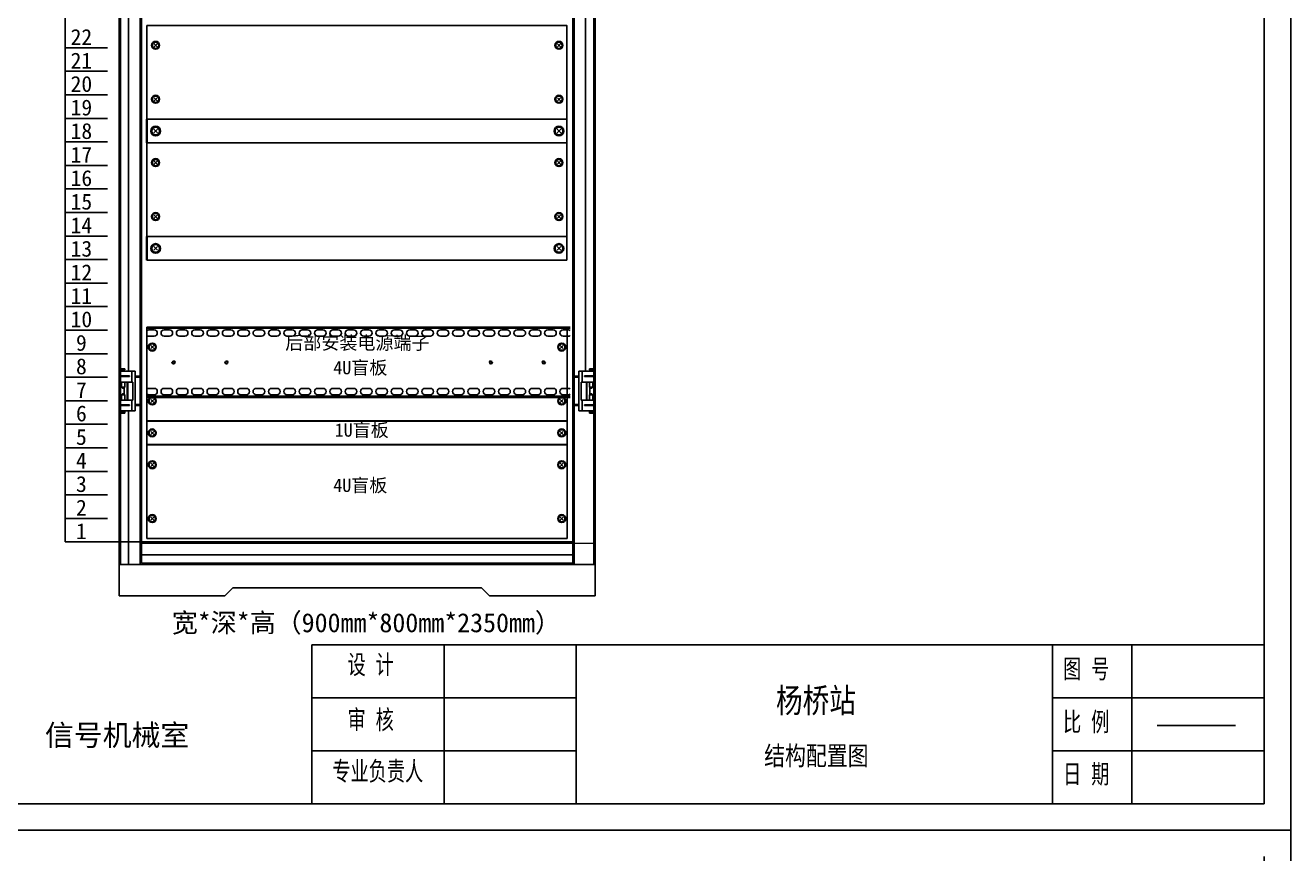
# Model space of a CAD drawing. Extents: x -75138 to 15640, y -12340 to 70479.
# Drawn here: x 4848 to 7240, y -6444 to -4880 of the extents above; entities that cross this region are included whole.
import ezdxf
from ezdxf.enums import TextEntityAlignment as Align

# ---------------------------------------------------------------- set-up
doc = ezdxf.new("R2010")
doc.units = 0
doc.linetypes.add('PHANTOM2', pattern=[1.25, 0.625, -0.125, 0.125, -0.125, 0.125, -0.125])
doc.layers.get('0').update_dxf_attribs({"linetype": 'CONTINUOUS'})
doc.layers.add('6文字层', color=3, linetype='CONTINUOUS', lineweight=35)
for name, color, linetype in [('假设轮廓', 4, 'PHANTOM2'), ('图层1', 3, 'CONTINUOUS'), ('尺寸线', 3, 'CONTINUOUS'), ('轮廓线', 7, 'CONTINUOUS')]:
    doc.layers.add(name, color=color, linetype=linetype)
doc.styles.get("Standard").update_dxf_attribs({"font": 'SIMFANG.TTF'})
doc.styles.add('仿宋', font='SIMFANG.TTF')
doc.styles.add('仿宋3.5', font='SIMFANG.TTF', dxfattribs={"width": 0.7, "height": 3.5})
doc.styles.add('黑', font='SIMHEI.TTF')

# ---------------------------------------------------------------- blocks, each defined once
blk = doc.blocks.new('机架')
at = {"color": 7, "linetype": 'Continuous', "ltscale": 25.4}
for p, q in [((10682.3, 8398.9), (10682.3, 8396.2)), ((10688.5, 8396.2), (10682.3, 8396.2)), ((10688.5, 8396.2), (10688.5, 8398.9))]:
    blk.add_line(p, q, dxfattribs=at)
blk.add_line((11559.5, 7575.7), (11559.5, 8400.7))
at = {"layer": '尺寸线'}
blk.add_line((10720.1, 6428), (10720.1, 6428), dxfattribs=at)
at = {"layer": '轮廓线'}
for p, q in [((10677.6, 8676.2), (10677.6, 6326.2)), ((10677.6, 8676.2), (11577.6, 8676.2)), ((10680.1, 6385.6), (10680.1, 8676.2)), ((11575, 6385.6), (11575, 8676.2)), ((11577.6, 8676.2), (11577.6, 6326.2)), ((10680.1, 8648.7), (11577.6, 8648.7)), ((10695.6, 8475.7), (10695.6, 8648.7)), ((10717.6, 6385.6), (10717.6, 8648.7)), ((10720, 8646.2), (11535.1, 8646.2)), ((10720.1, 6388.1), (10720.1, 8646.2)), ((11535.1, 6385.6), (11535.1, 8648.7)), ((11537.5, 6385.6), (11537.5, 8648.7)), ((11559.5, 8475.7), (11559.5, 8648.7)), ((10680.1, 8475.7), (10685.4, 8475.7)), ((10680.1, 8475.7), (10680.1, 8455.2)), ((10681.4, 8465.4), (10681.4, 8466.8)), ((10685.4, 8466.8), (10681.4, 8466.8)), ((10688.5, 8480.2), (10682.3, 8480.2)), ((10682.3, 8480.2), (10682.3, 8478.4)), ((10688.5, 8478.4), (10682.3, 8478.4)), ((10682.3, 8476.2), (10688.5, 8476.2)), ((10682.3, 8476.2), (10682.3, 8475.7)), ((10683.5, 8478.4), (10683.5, 8476.2)), ((10702, 8475.7), (10685.4, 8475.7)), ((10697.7, 8466.8), (10685.4, 8466.8)), ((10687.4, 8478.4), (10687.4, 8476.2)), ((10687.4, 8476.2), (10687.4, 8478.4)), ((10688.5, 8478.4), (10688.5, 8480.2)), ((10688.5, 8475.7), (10688.5, 8476.2)), ((10697.7, 8465.4), (10697.7, 8466.8)), ((10708.4, 8475.7), (10702, 8475.7)), ((10702, 8475.7), (10702, 8455.2)), ((10708.4, 8475.7), (10708.4, 8466.3)), ((10708.4, 8466.3), (10708.4, 8464.5)), ((10717.6, 8466.3), (10708.4, 8466.3)), ((11537.5, 8466.3), (11546.7, 8466.3)), ((11546.7, 8475.7), (11546.7, 8466.3)), ((11546.7, 8475.7), (11553.1, 8475.7)), ((11546.7, 8466.3), (11546.7, 8464.5)), ((11553.1, 8475.7), (11553.1, 8455.2)), ((11553.1, 8475.7), (11569.7, 8475.7)), ((11557.4, 8466.8), (11569.7, 8466.8)), ((11557.4, 8465.4), (11557.4, 8466.8)), ((11566.6, 8478.4), (11566.6, 8480.2)), ((11566.6, 8480.2), (11572.8, 8480.2)), ((11566.6, 8478.4), (11572.8, 8478.4)), ((11566.6, 8475.7), (11566.6, 8476.2)), ((11572.8, 8476.2), (11566.6, 8476.2)), ((11567.7, 8476.2), (11567.7, 8478.4)), ((11567.7, 8478.4), (11567.7, 8476.2)), ((11575, 8475.7), (11569.7, 8475.7)), ((11569.7, 8466.8), (11573.7, 8466.8)), ((11571.6, 8478.4), (11571.6, 8476.2)), ((11572.8, 8480.2), (11572.8, 8478.4)), ((11572.8, 8476.2), (11572.8, 8475.7)), ((11573.7, 8465.4), (11573.7, 8466.8)), ((11575, 8475.7), (11575, 8455.2)), ((10680.1, 8455.2), (10685.4, 8455.2)), ((10681.4, 8465.4), (10685.4, 8465.4)), ((10682.3, 8455.2), (10682.3, 8445.3)), ((10688.5, 8445.3), (10682.3, 8445.3)), ((10682.3, 8445.3), (10684.1, 8443.6)), ((10684.1, 8443.6), (10686.8, 8443.6)), ((10685.4, 8465.4), (10697.7, 8465.4)), ((10702, 8455.2), (10685.4, 8455.2)), ((10686.8, 8443.6), (10688.5, 8445.3)), ((10687.4, 8444.2), (10687.4, 8432.2)), ((10688.5, 8445.3), (10688.5, 8455.2)), ((10693.2, 8421.2), (10693.2, 8455.2)), ((10694.1, 8443.6), (10694.1, 8455.2)), ((10694.1, 8443.6), (10694.3, 8443.6)), ((10694.3, 8432.8), (10694.3, 8443.6)), ((10704, 8455.2), (10702, 8455.2)), ((10704, 8455.2), (10704, 8421.2)), ((10708.4, 8464.5), (10708.4, 8412.8)), ((10717.6, 8464.5), (10708.4, 8464.5)), ((11537.5, 8464.5), (11546.7, 8464.5)), ((11546.7, 8464.5), (11546.7, 8412.8)), ((11551.1, 8455.2), (11551.1, 8421.2)), ((11551.1, 8455.2), (11553.1, 8455.2)), ((11553.1, 8455.2), (11569.7, 8455.2)), ((11569.7, 8465.4), (11557.4, 8465.4)), ((11561, 8443.6), (11560.8, 8443.6)), ((11560.8, 8432.8), (11560.8, 8443.6)), ((11561, 8443.6), (11561, 8455.2)), ((11561.9, 8421.2), (11561.9, 8455.2)), ((11566.6, 8445.3), (11566.6, 8455.2)), ((11568.4, 8443.6), (11566.6, 8445.3)), ((11566.6, 8445.3), (11572.8, 8445.3)), ((11567.7, 8444.2), (11567.7, 8432.2)), ((11571, 8443.6), (11568.4, 8443.6)), ((11573.7, 8465.4), (11569.7, 8465.4)), ((11575, 8455.2), (11569.7, 8455.2)), ((11572.8, 8445.3), (11571, 8443.6)), ((11572.8, 8455.2), (11572.8, 8445.3)), ((10685.4, 8421.2), (10680.1, 8421.2)), ((10680.1, 8421.2), (10680.1, 8400.7)), ((10684.1, 8432.8), (10682.3, 8431.1)), ((10682.3, 8431.1), (10688.5, 8431.1)), ((10682.3, 8431.1), (10682.3, 8421.2)), ((10686.8, 8432.8), (10684.1, 8432.8)), ((10685.4, 8421.2), (10702, 8421.2)), ((10688.5, 8431.1), (10686.8, 8432.8)), ((10688.5, 8421.2), (10688.5, 8431.1)), ((10694.1, 8421.2), (10694.1, 8432.8)), ((10694.3, 8432.8), (10694.1, 8432.8)), ((10702, 8421.2), (10702, 8400.7)), ((10702, 8421.2), (10704, 8421.2)), ((11553.1, 8421.2), (11551.1, 8421.2)), ((11569.7, 8421.2), (11553.1, 8421.2)), ((11553.1, 8421.2), (11553.1, 8400.7)), ((11560.8, 8432.8), (11561, 8432.8)), ((11561, 8421.2), (11561, 8432.8)), ((11566.6, 8431.1), (11568.4, 8432.8)), ((11566.6, 8421.2), (11566.6, 8431.1)), ((11572.8, 8431.1), (11566.6, 8431.1)), ((11568.4, 8432.8), (11571, 8432.8)), ((11569.7, 8421.2), (11575, 8421.2)), ((11571, 8432.8), (11572.8, 8431.1)), ((11572.8, 8431.1), (11572.8, 8421.2)), ((11575, 8421.2), (11575, 8400.7)), ((10680.1, 8400.7), (10685.4, 8400.7)), ((10681.4, 8411), (10681.4, 8412.3)), ((10685.4, 8412.3), (10681.4, 8412.3)), ((10681.4, 8411), (10685.4, 8411)), ((10682.3, 8398.9), (10688.5, 8398.9)), ((10683.5, 8400.7), (10683.5, 8398.9)), ((10697.7, 8412.3), (10685.4, 8412.3)), ((10685.4, 8411), (10697.7, 8411)), ((10702, 8400.7), (10685.4, 8400.7)), ((10687.4, 8400.7), (10687.4, 8398.9)), ((10687.4, 8398.9), (10687.4, 8400.7)), ((10697.7, 8411), (10697.7, 8412.3)), ((10708.4, 8400.7), (10702, 8400.7)), ((10708.4, 8412.8), (10708.4, 8411)), ((10717.6, 8412.8), (10708.4, 8412.8)), ((10708.4, 8411), (10708.4, 8400.7)), ((10717.6, 8411), (10708.4, 8411)), ((11537.5, 8412.8), (11546.7, 8412.8)), ((11537.5, 8411), (11546.7, 8411)), ((11546.7, 8412.8), (11546.7, 8411)), ((11546.7, 8411), (11546.7, 8400.7)), ((11546.7, 8400.7), (11553.1, 8400.7)), ((11553.1, 8400.7), (11569.7, 8400.7)), ((11557.4, 8412.3), (11569.7, 8412.3)), ((11557.4, 8411), (11557.4, 8412.3)), ((11569.7, 8411), (11557.4, 8411)), ((11566.6, 8396.2), (11566.6, 8398.9)), ((11572.8, 8398.9), (11566.6, 8398.9)), ((11566.6, 8396.2), (11572.8, 8396.2)), ((11567.7, 8398.9), (11567.7, 8400.7)), ((11567.7, 8400.7), (11567.7, 8398.9)), ((11569.7, 8412.3), (11573.7, 8412.3)), ((11573.7, 8411), (11569.7, 8411)), ((11575, 8400.7), (11569.7, 8400.7)), ((11571.6, 8400.7), (11571.6, 8398.9)), ((11572.8, 8398.9), (11572.8, 8396.2)), ((11573.7, 8411), (11573.7, 8412.3)), ((10680.1, 7575.7), (10680.1, 7555.1)), ((10680.1, 7575.7), (10685.4, 7575.7)), ((10685.4, 7566.7), (10681.4, 7566.7)), ((10681.4, 7565.4), (10681.4, 7566.7)), ((10681.4, 7565.4), (10685.4, 7565.4)), ((10682.3, 7580.1), (10682.3, 7578.3)), ((10688.5, 7580.1), (10682.3, 7580.1)), ((10688.5, 7578.3), (10682.3, 7578.3)), ((10682.3, 7576.1), (10682.3, 7575.7)), ((10682.3, 7576.1), (10688.5, 7576.1)), ((10683.5, 7578.3), (10683.5, 7576.1)), ((10702, 7575.7), (10685.4, 7575.7)), ((10697.7, 7566.7), (10685.4, 7566.7)), ((10685.4, 7565.4), (10697.7, 7565.4)), ((10687.4, 7576.1), (10687.4, 7578.3)), ((10687.4, 7578.3), (10687.4, 7576.1)), ((10688.5, 7578.3), (10688.5, 7580.1)), ((10688.5, 7575.7), (10688.5, 7576.1)), ((10697.7, 7565.4), (10697.7, 7566.7)), ((10702, 7575.7), (10702, 7555.1)), ((10708.4, 7575.7), (10702, 7575.7)), ((10708.4, 7575.7), (10708.4, 7566.3)), ((10717.6, 7566.3), (10708.4, 7566.3)), ((10708.4, 7566.3), (10708.4, 7564.5)), ((10717.6, 7564.5), (10708.4, 7564.5)), ((10708.4, 7564.5), (10708.4, 7512.7)), ((11537.5, 7566.3), (11546.7, 7566.3)), ((11537.5, 7564.5), (11546.7, 7564.5)), ((11546.7, 7575.7), (11553.1, 7575.7)), ((11546.7, 7575.7), (11546.7, 7566.3)), ((11546.7, 7566.3), (11546.7, 7564.5)), ((11546.7, 7564.5), (11546.7, 7512.8)), ((11553.1, 7575.7), (11569.7, 7575.7)), ((11553.1, 7575.7), (11553.1, 7555.2)), ((11557.4, 7565.4), (11557.4, 7566.8)), ((11557.4, 7566.8), (11569.7, 7566.8)), ((11569.7, 7565.4), (11557.4, 7565.4)), ((11566.6, 7580.2), (11572.8, 7580.2)), ((11566.6, 7578.4), (11566.6, 7580.2)), ((11566.6, 7578.4), (11572.8, 7578.4)), ((11572.8, 7576.2), (11566.6, 7576.2)), ((11566.6, 7575.7), (11566.6, 7576.2)), ((11567.7, 7578.4), (11567.7, 7576.2)), ((11567.7, 7576.2), (11567.7, 7578.4)), ((11575, 7575.7), (11569.7, 7575.7)), ((11569.7, 7566.8), (11573.7, 7566.8)), ((11573.7, 7565.4), (11569.7, 7565.4)), ((11571.6, 7578.4), (11571.6, 7576.2)), ((11572.8, 7580.2), (11572.8, 7578.4)), ((11572.8, 7576.2), (11572.8, 7575.7)), ((11573.7, 7565.4), (11573.7, 7566.8)), ((11575, 7575.7), (11575, 7555.2)), ((10680.1, 7555.1), (10685.4, 7555.1)), ((10682.3, 7555.1), (10682.3, 7545.3)), ((10682.3, 7545.3), (10684.1, 7543.5)), ((10688.5, 7545.3), (10682.3, 7545.3)), ((10684.1, 7543.5), (10686.8, 7543.5)), ((10702, 7555.1), (10685.4, 7555.1)), ((10686.8, 7543.5), (10688.5, 7545.3)), ((10687.4, 7544.2), (10687.4, 7532.1)), ((10688.5, 7545.3), (10688.5, 7555.1)), ((10693.2, 7521.2), (10693.2, 7555.1)), ((10694.1, 7543.5), (10694.1, 7555.1)), ((10694.1, 7543.5), (10694.3, 7543.5)), ((10694.3, 7532.8), (10694.3, 7543.5)), ((10704, 7555.1), (10702, 7555.1)), ((10704, 7555.1), (10704, 7521.2)), ((11551.1, 7555.2), (11553.1, 7555.2)), ((11551.1, 7555.2), (11551.1, 7521.2)), ((11553.1, 7555.2), (11569.7, 7555.2)), ((11560.8, 7532.8), (11560.8, 7543.6)), ((11561, 7543.6), (11560.8, 7543.6)), ((11561, 7543.6), (11561, 7555.2)), ((11561.9, 7521.2), (11561.9, 7555.2)), ((11566.6, 7545.3), (11566.6, 7555.2)), ((11566.6, 7545.3), (11572.8, 7545.3)), ((11568.4, 7543.6), (11566.6, 7545.3)), ((11567.7, 7544.2), (11567.7, 7532.2)), ((11571, 7543.6), (11568.4, 7543.6)), ((11575, 7555.2), (11569.7, 7555.2)), ((11572.8, 7545.3), (11571, 7543.6)), ((11572.8, 7555.2), (11572.8, 7545.3)), ((10680.1, 7521.2), (10680.1, 7500.7)), ((10685.4, 7521.2), (10680.1, 7521.2)), ((10685.4, 7512.3), (10681.4, 7512.3)), ((10681.4, 7510.9), (10681.4, 7512.3)), ((10681.4, 7510.9), (10685.4, 7510.9)), ((10684.1, 7532.8), (10682.3, 7531)), ((10682.3, 7531), (10682.3, 7521.2)), ((10682.3, 7531), (10688.5, 7531)), ((10686.8, 7532.8), (10684.1, 7532.8)), ((10685.4, 7521.2), (10702, 7521.2)), ((10697.7, 7512.3), (10685.4, 7512.3)), ((10685.4, 7510.9), (10697.7, 7510.9)), ((10688.5, 7531), (10686.8, 7532.8)), ((10688.5, 7521.2), (10688.5, 7531)), ((10694.3, 7532.8), (10694.1, 7532.8)), ((10694.1, 7521.2), (10694.1, 7532.8)), ((10697.7, 7510.9), (10697.7, 7512.3)), ((10702, 7521.2), (10704, 7521.2)), ((10702, 7521.2), (10702, 7500.7)), ((10717.6, 7512.7), (10708.4, 7512.7)), ((10708.4, 7512.7), (10708.4, 7510.9)), ((10717.6, 7510.9), (10708.4, 7510.9)), ((10708.4, 7510.9), (10708.4, 7500.7)), ((11537.5, 7512.8), (11546.7, 7512.8)), ((11537.5, 7511), (11546.7, 7511)), ((11546.7, 7512.8), (11546.7, 7511)), ((11546.7, 7511), (11546.7, 7500.7)), ((11553.1, 7521.2), (11551.1, 7521.2)), ((11553.1, 7521.2), (11553.1, 7500.7)), ((11569.7, 7521.2), (11553.1, 7521.2)), ((11557.4, 7511), (11557.4, 7512.3)), ((11557.4, 7512.3), (11569.7, 7512.3)), ((11569.7, 7511), (11557.4, 7511)), ((11560.8, 7532.8), (11561, 7532.8)), ((11561, 7521.2), (11561, 7532.8)), ((11566.6, 7531.1), (11568.4, 7532.8)), ((11572.8, 7531.1), (11566.6, 7531.1)), ((11566.6, 7521.2), (11566.6, 7531.1)), ((11568.4, 7532.8), (11571, 7532.8)), ((11569.7, 7521.2), (11575, 7521.2)), ((11569.7, 7512.3), (11573.7, 7512.3)), ((11573.7, 7511), (11569.7, 7511)), ((11571, 7532.8), (11572.8, 7531.1)), ((11572.8, 7531.1), (11572.8, 7521.2)), ((11573.7, 7511), (11573.7, 7512.3)), ((11575, 7521.2), (11575, 7500.7)), ((10680.1, 7500.7), (10685.4, 7500.7)), ((10682.3, 7498.9), (10682.3, 7496.2)), ((10682.3, 7498.9), (10688.5, 7498.9)), ((10688.5, 7496.2), (10682.3, 7496.2)), ((10683.5, 7500.7), (10683.5, 7498.9)), ((10702, 7500.7), (10685.4, 7500.7)), ((10687.4, 7498.9), (10687.4, 7500.7)), ((10687.4, 7500.7), (10687.4, 7498.9)), ((10688.5, 7496.2), (10688.5, 7498.9)), ((10708.4, 7500.7), (10702, 7500.7)), ((11546.7, 7500.7), (11553.1, 7500.7)), ((11553.1, 7500.7), (11569.7, 7500.7)), ((11559.5, 6750.7), (11559.5, 7500.7)), ((11572.8, 7498.9), (11566.6, 7498.9)), ((11566.6, 7496.2), (11566.6, 7498.9)), ((11566.6, 7496.2), (11572.8, 7496.2)), ((11567.7, 7500.7), (11567.7, 7498.9)), ((11567.7, 7498.9), (11567.7, 7500.7)), ((11575, 7500.7), (11569.7, 7500.7)), ((11571.6, 7500.7), (11571.6, 7498.9)), ((11572.8, 7498.9), (11572.8, 7496.2)), ((10680.1, 6750.7), (10685.4, 6750.7)), ((10680.1, 6750.7), (10680.1, 6730.2)), ((10688.5, 6755.2), (10682.3, 6755.2)), ((10682.3, 6755.2), (10682.3, 6753.4)), ((10688.5, 6753.4), (10682.3, 6753.4)), ((10682.3, 6751.2), (10688.5, 6751.2)), ((10682.3, 6751.2), (10682.3, 6750.7)), ((10683.5, 6753.4), (10683.5, 6751.2)), ((10702, 6750.7), (10685.4, 6750.7)), ((10687.4, 6753.4), (10687.4, 6751.2)), ((10687.4, 6751.2), (10687.4, 6753.4)), ((10688.5, 6753.4), (10688.5, 6755.2)), ((10688.5, 6750.7), (10688.5, 6751.2)), ((10708.4, 6750.7), (10702, 6750.7)), ((10702, 6750.7), (10702, 6730.2)), ((10708.4, 6750.7), (10708.4, 6741.3)), ((11546.7, 6750.7), (11546.7, 6741.3)), ((11546.7, 6750.7), (11553.1, 6750.7)), ((11553.1, 6750.7), (11553.1, 6730.2)), ((11553.1, 6750.7), (11569.7, 6750.7)), ((11566.6, 6753.4), (11566.6, 6755.2)), ((11566.6, 6755.2), (11572.8, 6755.2)), ((11566.6, 6753.4), (11572.8, 6753.4)), ((11566.6, 6750.7), (11566.6, 6751.2)), ((11572.8, 6751.2), (11566.6, 6751.2)), ((11567.7, 6751.2), (11567.7, 6753.4)), ((11567.7, 6753.4), (11567.7, 6751.2)), ((11575, 6750.7), (11569.7, 6750.7)), ((11571.6, 6753.4), (11571.6, 6751.2)), ((11572.8, 6755.2), (11572.8, 6753.4)), ((11572.8, 6751.2), (11572.8, 6750.7)), ((11575, 6750.7), (11575, 6730.2)), ((10680.1, 6730.2), (10685.4, 6730.2)), ((10681.4, 6740.4), (10681.4, 6741.8)), ((10685.4, 6741.8), (10681.4, 6741.8)), ((10681.4, 6740.4), (10685.4, 6740.4)), ((10682.3, 6730.2), (10682.3, 6720.3)), ((10688.5, 6720.3), (10682.3, 6720.3)), ((10682.3, 6720.3), (10684.1, 6718.6)), ((10697.7, 6741.8), (10685.4, 6741.8)), ((10685.4, 6740.4), (10697.7, 6740.4)), ((10702, 6730.2), (10685.4, 6730.2)), ((10686.8, 6718.6), (10688.5, 6720.3)), ((10688.5, 6720.3), (10688.5, 6730.2)), ((10693.2, 6696.2), (10693.2, 6730.2)), ((10694.1, 6718.6), (10694.1, 6730.2)), ((10697.7, 6740.4), (10697.7, 6741.8)), ((10704, 6730.2), (10702, 6730.2)), ((10704, 6730.2), (10704, 6696.2)), ((10708.4, 6741.3), (10708.4, 6739.5)), ((10717.6, 6741.3), (10708.4, 6741.3)), ((10708.4, 6739.5), (10708.4, 6687.8)), ((10717.6, 6739.5), (10708.4, 6739.5)), ((11537.5, 6741.3), (11546.7, 6741.3)), ((11537.5, 6739.5), (11546.7, 6739.5)), ((11546.7, 6741.3), (11546.7, 6739.5)), ((11546.7, 6739.5), (11546.7, 6687.8)), ((11551.1, 6730.2), (11551.1, 6696.2)), ((11551.1, 6730.2), (11553.1, 6730.2)), ((11553.1, 6730.2), (11569.7, 6730.2)), ((11557.4, 6741.8), (11569.7, 6741.8)), ((11557.4, 6740.4), (11557.4, 6741.8)), ((11569.7, 6740.4), (11557.4, 6740.4)), ((11561, 6718.6), (11561, 6730.2)), ((11561.9, 6696.2), (11561.9, 6730.2)), ((11566.6, 6720.3), (11566.6, 6730.2)), ((11568.4, 6718.6), (11566.6, 6720.3)), ((11566.6, 6720.3), (11572.8, 6720.3)), ((11569.7, 6741.8), (11573.7, 6741.8)), ((11573.7, 6740.4), (11569.7, 6740.4)), ((11575, 6730.2), (11569.7, 6730.2)), ((11572.8, 6720.3), (11571, 6718.6)), ((11572.8, 6730.2), (11572.8, 6720.3)), ((11573.7, 6740.4), (11573.7, 6741.8)), ((10685.4, 6696.2), (10680.1, 6696.2)), ((10680.1, 6696.2), (10680.1, 6675.7)), ((10684.1, 6707.8), (10682.3, 6706.1)), ((10682.3, 6706.1), (10688.5, 6706.1)), ((10682.3, 6706.1), (10682.3, 6696.2)), ((10684.1, 6718.6), (10686.8, 6718.6)), ((10686.8, 6707.8), (10684.1, 6707.8)), ((10685.4, 6696.2), (10702, 6696.2)), ((10688.5, 6706.1), (10686.8, 6707.8)), ((10687.4, 6719.2), (10687.4, 6707.2)), ((10688.5, 6696.2), (10688.5, 6706.1)), ((10694.1, 6718.6), (10694.3, 6718.6)), ((10694.1, 6696.2), (10694.1, 6707.8)), ((10694.3, 6707.8), (10694.1, 6707.8)), ((10694.3, 6707.8), (10694.3, 6718.6)), ((10702, 6696.2), (10702, 6675.7)), ((10702, 6696.2), (10704, 6696.2)), ((11553.1, 6696.2), (11551.1, 6696.2)), ((11569.7, 6696.2), (11553.1, 6696.2)), ((11553.1, 6696.2), (11553.1, 6675.7)), ((11561, 6718.6), (11560.8, 6718.6)), ((11560.8, 6707.8), (11560.8, 6718.6)), ((11560.8, 6707.8), (11561, 6707.8)), ((11561, 6696.2), (11561, 6707.8)), ((11566.6, 6706.1), (11568.4, 6707.8)), ((11566.6, 6696.2), (11566.6, 6706.1)), ((11572.8, 6706.1), (11566.6, 6706.1)), ((11567.7, 6719.2), (11567.7, 6707.2)), ((11571, 6718.6), (11568.4, 6718.6)), ((11568.4, 6707.8), (11571, 6707.8)), ((11569.7, 6696.2), (11575, 6696.2)), ((11571, 6707.8), (11572.8, 6706.1)), ((11572.8, 6706.1), (11572.8, 6696.2)), ((11575, 6696.2), (11575, 6675.7)), ((10680.1, 6675.7), (10685.4, 6675.7)), ((10681.4, 6686), (10681.4, 6687.3)), ((10685.4, 6687.3), (10681.4, 6687.3)), ((10681.4, 6686), (10685.4, 6686)), ((10682.3, 6673.9), (10688.5, 6673.9)), ((10682.3, 6673.9), (10682.3, 6671.2)), ((10683.5, 6675.7), (10683.5, 6673.9)), ((10697.7, 6687.3), (10685.4, 6687.3)), ((10685.4, 6686), (10697.7, 6686)), ((10702, 6675.7), (10685.4, 6675.7)), ((10687.4, 6675.7), (10687.4, 6673.9)), ((10687.4, 6673.9), (10687.4, 6675.7)), ((10688.5, 6671.2), (10688.5, 6673.9)), ((10695.6, 6385.6), (10695.6, 6675.7)), ((10697.7, 6686), (10697.7, 6687.3)), ((10708.4, 6675.7), (10702, 6675.7)), ((10708.4, 6687.8), (10708.4, 6686)), ((10717.6, 6687.8), (10708.4, 6687.8)), ((10708.4, 6686), (10708.4, 6675.7)), ((10717.6, 6686), (10708.4, 6686)), ((11537.5, 6687.8), (11546.7, 6687.8)), ((11537.5, 6686), (11546.7, 6686)), ((11546.7, 6687.8), (11546.7, 6686)), ((11546.7, 6686), (11546.7, 6675.7)), ((11546.7, 6675.7), (11553.1, 6675.7)), ((11553.1, 6675.7), (11569.7, 6675.7)), ((11557.4, 6687.3), (11569.7, 6687.3)), ((11557.4, 6686), (11557.4, 6687.3)), ((11569.7, 6686), (11557.4, 6686)), ((11566.6, 6671.2), (11566.6, 6673.9)), ((11572.8, 6673.9), (11566.6, 6673.9)), ((11567.7, 6673.9), (11567.7, 6675.7)), ((11567.7, 6675.7), (11567.7, 6673.9)), ((11569.7, 6687.3), (11573.7, 6687.3)), ((11573.7, 6686), (11569.7, 6686)), ((11575, 6675.7), (11569.7, 6675.7)), ((11571.6, 6675.7), (11571.6, 6673.9)), ((11572.8, 6673.9), (11572.8, 6671.2)), ((11573.7, 6686), (11573.7, 6687.3)), ((10688.5, 6671.2), (10682.3, 6671.2)), ((11566.6, 6671.2), (11572.8, 6671.2)), ((11535.1, 6428.1), (10720.1, 6428.1)), ((10720.1, 6425.6), (11575, 6425.5)), ((10677.6, 6385.6), (11577.6, 6385.6)), ((10720.1, 6403.6), (11535.1, 6403.6)), ((10720.1, 6388.1), (11535.1, 6388.1)), ((10892.7, 6341.2), (10877.7, 6326.2)), ((10892.7, 6341.2), (11362.7, 6341.2)), ((11362.7, 6341.2), (11377.7, 6326.2)), ((10677.6, 6326.2), (10877.7, 6326.2)), ((11377.7, 6326.2), (11577.6, 6326.2))]:
    blk.add_line(p, q, dxfattribs=at)
blk = doc.blocks.new('铁标1U盲板')
at = {"layer": '6文字层', "color": 7}
blk.add_line((11498.1, 8710.8), (11498.1, 8755.2), dxfattribs=at)
at = {"layer": '尺寸线', "color": 0, "lineweight": 25}
blk.add_line((12292.1, 8755.2), (12292.1, 8710.8), dxfattribs=at)
at = {"layer": '轮廓线'}
for p, q in [((11498.1, 8755.2), (12292.1, 8755.2)), ((11498.1, 8755.2), (11498.1, 8710.8)), ((12292.1, 8755.2), (12292.1, 8710.8)), ((11518.3, 8729.3), (11511.4, 8736.2)), ((11511.4, 8729.3), (11518.3, 8736.2)), ((12280.5, 8729.3), (12273.6, 8736.2)), ((12273.6, 8729.3), (12280.5, 8736.2)), ((11498.1, 8710.8), (12292.1, 8710.8))]:
    blk.add_line(p, q, dxfattribs=at)
for centre, radius in [((11514.9, 8732.7), 9.14), ((11514.9, 8732.7), 7.31), ((12277, 8732.7), 9.14), ((12277, 8732.7), 7.31)]:
    blk.add_circle(centre, radius, dxfattribs=at)
blk = doc.blocks.new('4U(铁标)')
for p, q in [((11970.2, 7205.8), (11975.9, 7211.4)), ((11975.9, 7205.8), (11970.2, 7211.4)), ((12732.3, 7205.8), (12738, 7211.4)), ((12738, 7205.8), (12732.3, 7211.4)), ((11970.2, 7104), (11975.9, 7109.7)), ((11975.9, 7104), (11970.2, 7109.7)), ((12732.3, 7104), (12738, 7109.7)), ((12738, 7104), (12732.3, 7109.7))]:
    blk.add_line(p, q)
blk.add_lwpolyline([(11956.3, 7246.3), (12750.2, 7246.3), (12750.2, 7069.1), (11956.3, 7069.1)], close=True)
for centre, radius in [((11973, 7208.6), 7.53), ((11973, 7208.6), 6.03), ((12735.2, 7208.6), 7.53), ((12735.2, 7208.6), 6.03), ((11973, 7106.8), 7.53), ((11973, 7106.8), 6.03), ((12735.2, 7106.8), 7.53), ((12735.2, 7106.8), 6.03)]:
    blk.add_circle(centre, radius)
blk = doc.blocks.new('图框')
for p, q in [((3441.05, 1456.74), (3861.05, 1456.74)), ((3861.05, 1456.74), (3861.05, 1159.74)), ((3676.05, 1194.74), (3676.05, 1164.74)), ((3676.05, 1194.74), (3856.05, 1194.74)), ((3676.05, 1194.74), (3676.05, 1184.74)), ((3701.05, 1194.74), (3701.05, 1164.74)), ((3726.05, 1194.74), (3726.05, 1164.74)), ((3816.05, 1194.74), (3816.05, 1164.74)), ((3831.05, 1194.74), (3831.05, 1164.74)), ((3856.05, 1194.74), (3856.05, 1164.74)), ((3726.05, 1192.74), (3726.05, 1164.74)), ((3676.05, 1184.74), (3726.05, 1184.74)), ((3816.05, 1184.74), (3856.05, 1184.74)), ((3835.82, 1179.5), (3850.65, 1179.5)), ((3676.05, 1174.74), (3726.05, 1174.74)), ((3816.05, 1174.74), (3856.05, 1174.74)), ((3676.05, 1164.74), (3856.05, 1164.74)), ((3861.05, 1159.74), (3441.05, 1159.74))]:
    blk.add_line(p, q)
at = {"color": 1, "lineweight": -3}
for p, q in [((3856.05, 1451.74), (3856.05, 1164.74)), ((3856.05, 1164.74), (3466.05, 1164.74))]:
    blk.add_line(p, q, dxfattribs=at)
at = {"style": '仿宋3.5', "width": 0.8}
for tag, p in [('车站站名', (3771.33, 1184.32)), ('图纸名称', (3771.41, 1173.86))]:
    blk.add_attdef(tag, text='', height=4, dxfattribs=at).set_placement(p, align=Align.MIDDLE)
at = {"layer": '图层1', "color": 0, "char_height": 3.6, "attachment_point": 1, "style": '仿宋3.5'}
for s, insert, width in [('设{\\fU+FFB7ￂￋￎ_GB|b0|i0|c134|p49;  }计', (3682.82, 1192.82), 12.0636), ('图{\\fU+FFB7ￂￋￎ_GB|b0|i0|c134|p49;  }号', (3818.04, 1192.02), 12.0636), ('审{\\fU+FFB7ￂￋￎ_GB|b0|i0|c134|p49;  }核', (3682.82, 1182.42), 12.0636), ('比{\\fU+FFB7ￂￋￎ_GB|b0|i0|c134|p49;  }例', (3818.04, 1182.01), 12.0636), ('专业负责人', (3679.94, 1172.7), 21.4091), ('日{\\fU+FFB7ￂￋￎ_GB|b0|i0|c134|p49;  }期', (3818.04, 1172.17), 12.0636)]:
    blk.add_mtext(s, dxfattribs=dict(at, insert=insert, width=width))
blk = doc.blocks.new('ghkl')
at = {"color": 6}
for p, q in [((11847, 2860.7), (12647, 2860.7)), ((11847, 2858.7), (12647, 2858.7)), ((11850.5, 2855.7), (11860.5, 2855.7)), ((11879.5, 2855.7), (11889.5, 2855.7)), ((11908.5, 2855.7), (11918.5, 2855.7)), ((11937.5, 2855.7), (11947.5, 2855.7)), ((11966.5, 2855.7), (11976.5, 2855.7)), ((11995.5, 2855.7), (12005.5, 2855.7)), ((12024.5, 2855.7), (12034.5, 2855.7)), ((12053.5, 2855.7), (12063.5, 2855.7)), ((12082.5, 2855.7), (12092.5, 2855.7)), ((12111.5, 2855.7), (12121.5, 2855.7)), ((12140.5, 2855.7), (12150.5, 2855.7)), ((12169.5, 2855.7), (12179.5, 2855.7)), ((12198.5, 2855.7), (12208.5, 2855.7)), ((12227.5, 2855.7), (12237.5, 2855.7)), ((12256.5, 2855.7), (12266.5, 2855.7)), ((12285.5, 2855.7), (12295.5, 2855.7)), ((12314.5, 2855.7), (12324.5, 2855.7)), ((12343.5, 2855.7), (12353.5, 2855.7)), ((12372.5, 2855.7), (12382.5, 2855.7)), ((12401.5, 2855.7), (12411.5, 2855.7)), ((12430.5, 2855.7), (12440.5, 2855.7)), ((12459.5, 2855.7), (12469.5, 2855.7)), ((12488.5, 2855.7), (12498.5, 2855.7)), ((12517.5, 2855.7), (12527.5, 2855.7)), ((12546.5, 2855.7), (12556.5, 2855.7)), ((12575.5, 2855.7), (12585.5, 2855.7)), ((12604.5, 2855.7), (12614.5, 2855.7)), ((12633.5, 2855.7), (12643.5, 2855.7)), ((11850.5, 2843.7), (11860.5, 2843.7)), ((11879.5, 2843.7), (11889.5, 2843.7)), ((11908.5, 2843.7), (11918.5, 2843.7)), ((11937.5, 2843.7), (11947.5, 2843.7)), ((11966.5, 2843.7), (11976.5, 2843.7)), ((11995.5, 2843.7), (12005.5, 2843.7)), ((12024.5, 2843.7), (12034.5, 2843.7)), ((12053.5, 2843.7), (12063.5, 2843.7)), ((12082.5, 2843.7), (12092.5, 2843.7)), ((12111.5, 2843.7), (12121.5, 2843.7)), ((12140.5, 2843.7), (12150.5, 2843.7)), ((12169.5, 2843.7), (12179.5, 2843.7)), ((12198.5, 2843.7), (12208.5, 2843.7)), ((12227.5, 2843.7), (12237.5, 2843.7)), ((12256.5, 2843.7), (12266.5, 2843.7)), ((12285.5, 2843.7), (12295.5, 2843.7)), ((12314.5, 2843.7), (12324.5, 2843.7)), ((12343.5, 2843.7), (12353.5, 2843.7)), ((12372.5, 2843.7), (12382.5, 2843.7)), ((12401.5, 2843.7), (12411.5, 2843.7)), ((12430.5, 2843.7), (12440.5, 2843.7)), ((12459.5, 2843.7), (12469.5, 2843.7)), ((12488.5, 2843.7), (12498.5, 2843.7)), ((12517.5, 2843.7), (12527.5, 2843.7)), ((12546.5, 2843.7), (12556.5, 2843.7)), ((12575.5, 2843.7), (12585.5, 2843.7)), ((12604.5, 2843.7), (12614.5, 2843.7)), ((12633.5, 2843.7), (12643.5, 2843.7)), ((12647, 2730.2), (11847, 2730.2)), ((12647, 2728.2), (11847, 2728.2)), ((11850.5, 2745.2), (11860.5, 2745.2)), ((11850.5, 2733.2), (11860.5, 2733.2)), ((11879.5, 2745.2), (11889.5, 2745.2)), ((11879.5, 2733.2), (11889.5, 2733.2)), ((11908.5, 2745.2), (11918.5, 2745.2)), ((11908.5, 2733.2), (11918.5, 2733.2)), ((11937.5, 2745.2), (11947.5, 2745.2)), ((11937.5, 2733.2), (11947.5, 2733.2)), ((11966.5, 2745.2), (11976.5, 2745.2)), ((11966.5, 2733.2), (11976.5, 2733.2)), ((11995.5, 2745.2), (12005.5, 2745.2)), ((11995.5, 2733.2), (12005.5, 2733.2)), ((12024.5, 2745.2), (12034.5, 2745.2)), ((12024.5, 2733.2), (12034.5, 2733.2)), ((12053.5, 2745.2), (12063.5, 2745.2)), ((12053.5, 2733.2), (12063.5, 2733.2)), ((12082.5, 2745.2), (12092.5, 2745.2)), ((12082.5, 2733.2), (12092.5, 2733.2)), ((12111.5, 2745.2), (12121.5, 2745.2)), ((12111.5, 2733.2), (12121.5, 2733.2)), ((12140.5, 2745.2), (12150.5, 2745.2)), ((12140.5, 2733.2), (12150.5, 2733.2)), ((12169.5, 2745.2), (12179.5, 2745.2)), ((12169.5, 2733.2), (12179.5, 2733.2)), ((12198.5, 2745.2), (12208.5, 2745.2)), ((12198.5, 2733.2), (12208.5, 2733.2)), ((12227.5, 2745.2), (12237.5, 2745.2)), ((12227.5, 2733.2), (12237.5, 2733.2)), ((12256.5, 2745.2), (12266.5, 2745.2)), ((12256.5, 2733.2), (12266.5, 2733.2)), ((12285.5, 2745.2), (12295.5, 2745.2)), ((12285.5, 2733.2), (12295.5, 2733.2)), ((12314.5, 2745.2), (12324.5, 2745.2)), ((12314.5, 2733.2), (12324.5, 2733.2)), ((12343.5, 2745.2), (12353.5, 2745.2)), ((12343.5, 2733.2), (12353.5, 2733.2)), ((12372.5, 2745.2), (12382.5, 2745.2)), ((12372.5, 2733.2), (12382.5, 2733.2)), ((12401.5, 2745.2), (12411.5, 2745.2)), ((12401.5, 2733.2), (12411.5, 2733.2)), ((12430.5, 2745.2), (12440.5, 2745.2)), ((12430.5, 2733.2), (12440.5, 2733.2)), ((12459.5, 2745.2), (12469.5, 2745.2)), ((12459.5, 2733.2), (12469.5, 2733.2)), ((12488.5, 2745.2), (12498.5, 2745.2)), ((12488.5, 2733.2), (12498.5, 2733.2)), ((12517.5, 2745.2), (12527.5, 2745.2)), ((12517.5, 2733.2), (12527.5, 2733.2)), ((12546.5, 2745.2), (12556.5, 2745.2)), ((12546.5, 2733.2), (12556.5, 2733.2)), ((12575.5, 2745.2), (12585.5, 2745.2)), ((12575.5, 2733.2), (12585.5, 2733.2)), ((12604.5, 2745.2), (12614.5, 2745.2)), ((12604.5, 2733.2), (12614.5, 2733.2)), ((12633.5, 2745.2), (12643.5, 2745.2)), ((12633.5, 2733.2), (12643.5, 2733.2))]:
    blk.add_line(p, q, dxfattribs=at)
for centre in [(11897, 2794.5), (11997, 2794.5), (12497, 2794.5), (12597, 2794.5)]:
    blk.add_circle(centre, 2, dxfattribs=at)
for centre, radius, start, end in [((11850.5, 2849.7), 6, 90, 125.6853), ((11860.5, 2849.7), 6, 270, 90), ((11879.5, 2849.7), 6, 90, 270), ((11889.5, 2849.7), 6, 270, 90), ((11908.5, 2849.7), 6, 90, 270), ((11918.5, 2849.7), 6, 270, 90), ((11937.5, 2849.7), 6, 90, 270), ((11947.5, 2849.7), 6, 270, 90), ((11966.5, 2849.7), 6, 90, 270), ((11976.5, 2849.7), 6, 270, 90), ((11995.5, 2849.7), 6, 90, 270), ((12005.5, 2849.7), 6, 270, 90), ((12024.5, 2849.7), 6, 90, 270), ((12034.5, 2849.7), 6, 270, 90), ((12053.5, 2849.7), 6, 90, 270), ((12063.5, 2849.7), 6, 270, 90), ((12082.5, 2849.7), 6, 90, 270), ((12092.5, 2849.7), 6, 270, 90), ((12111.5, 2849.7), 6, 90, 270), ((12121.5, 2849.7), 6, 270, 90), ((12140.5, 2849.7), 6, 90, 270), ((12150.5, 2849.7), 6, 270, 90), ((12169.5, 2849.7), 6, 90, 270), ((12179.5, 2849.7), 6, 270, 90), ((12198.5, 2849.7), 6, 90, 270), ((12208.5, 2849.7), 6, 270, 90), ((12227.5, 2849.7), 6, 90, 270), ((12237.5, 2849.7), 6, 270, 90), ((12256.5, 2849.7), 6, 90, 270), ((12266.5, 2849.7), 6, 270, 90), ((12285.5, 2849.7), 6, 90, 270), ((12295.5, 2849.7), 6, 270, 90), ((12314.5, 2849.7), 6, 90, 270), ((12324.5, 2849.7), 6, 270, 90), ((12343.5, 2849.7), 6, 90, 270), ((12353.5, 2849.7), 6, 270, 90), ((12372.5, 2849.7), 6, 90, 270), ((12382.5, 2849.7), 6, 270, 90), ((12401.5, 2849.7), 6, 90, 270), ((12411.5, 2849.7), 6, 270, 90), ((12430.5, 2849.7), 6, 90, 270), ((12440.5, 2849.7), 6, 270, 90), ((12459.5, 2849.7), 6, 90, 270), ((12469.5, 2849.7), 6, 270, 90), ((12488.5, 2849.7), 6, 90, 270), ((12498.5, 2849.7), 6, 270, 90), ((12517.5, 2849.7), 6, 90, 270), ((12527.5, 2849.7), 6, 270, 90), ((12546.5, 2849.7), 6, 90, 270), ((12556.5, 2849.7), 6, 270, 90), ((12575.5, 2849.7), 6, 90, 270), ((12585.5, 2849.7), 6, 270, 90), ((12604.5, 2849.7), 6, 90, 270), ((12614.5, 2849.7), 6, 270, 90), ((12633.5, 2849.7), 6, 90, 270), ((12643.5, 2849.7), 6, 54.3147, 90), ((11850.5, 2849.7), 6, 234.3147, 270), ((12643.5, 2849.7), 6, 270, 305.6853), ((11897, 2794.5), 3, 180, 90), ((11997, 2794.5), 3, 180, 90), ((12497, 2794.5), 3, 90, 0), ((12597, 2794.5), 3, 90, 0), ((11850.5, 2739.2), 6, 90, 125.6853), ((11850.5, 2739.2), 6, 234.3147, 270), ((11860.5, 2739.2), 6, 270, 90), ((11879.5, 2739.2), 6, 90, 270), ((11889.5, 2739.2), 6, 270, 90), ((11908.5, 2739.2), 6, 90, 270), ((11918.5, 2739.2), 6, 270, 90), ((11937.5, 2739.2), 6, 90, 270), ((11947.5, 2739.2), 6, 270, 90), ((11966.5, 2739.2), 6, 90, 270), ((11976.5, 2739.2), 6, 270, 90), ((11995.5, 2739.2), 6, 90, 270), ((12005.5, 2739.2), 6, 270, 90), ((12024.5, 2739.2), 6, 90, 270), ((12034.5, 2739.2), 6, 270, 90), ((12053.5, 2739.2), 6, 90, 270), ((12063.5, 2739.2), 6, 270, 90), ((12082.5, 2739.2), 6, 90, 270), ((12092.5, 2739.2), 6, 270, 90), ((12111.5, 2739.2), 6, 90, 270), ((12121.5, 2739.2), 6, 270, 90), ((12140.5, 2739.2), 6, 90, 270), ((12150.5, 2739.2), 6, 270, 90), ((12169.5, 2739.2), 6, 90, 270), ((12179.5, 2739.2), 6, 270, 90), ((12198.5, 2739.2), 6, 90, 270), ((12208.5, 2739.2), 6, 270, 90), ((12227.5, 2739.2), 6, 90, 270), ((12237.5, 2739.2), 6, 270, 90), ((12256.5, 2739.2), 6, 90, 270), ((12266.5, 2739.2), 6, 270, 90), ((12285.5, 2739.2), 6, 90, 270), ((12295.5, 2739.2), 6, 270, 90), ((12314.5, 2739.2), 6, 90, 270), ((12324.5, 2739.2), 6, 270, 90), ((12343.5, 2739.2), 6, 90, 270), ((12353.5, 2739.2), 6, 270, 90), ((12372.5, 2739.2), 6, 90, 270), ((12382.5, 2739.2), 6, 270, 90), ((12401.5, 2739.2), 6, 90, 270), ((12411.5, 2739.2), 6, 270, 90), ((12430.5, 2739.2), 6, 90, 270), ((12440.5, 2739.2), 6, 270, 90), ((12459.5, 2739.2), 6, 90, 270), ((12469.5, 2739.2), 6, 270, 90), ((12488.5, 2739.2), 6, 90, 270), ((12498.5, 2739.2), 6, 270, 90), ((12517.5, 2739.2), 6, 90, 270), ((12527.5, 2739.2), 6, 270, 90), ((12546.5, 2739.2), 6, 90, 270), ((12556.5, 2739.2), 6, 270, 90), ((12575.5, 2739.2), 6, 90, 270), ((12585.5, 2739.2), 6, 270, 90), ((12604.5, 2739.2), 6, 90, 270), ((12614.5, 2739.2), 6, 270, 90), ((12633.5, 2739.2), 6, 90, 270), ((12643.5, 2739.2), 6, 54.3147, 90), ((12643.5, 2739.2), 6, 270, 305.6853)]:
    blk.add_arc(centre, radius, start, end, dxfattribs=at)
at = {"color": 6, "insert": (12108.3, 2843.7), "char_height": 25, "width": 307.861, "attachment_point": 1, "style": '黑'}
blk.add_mtext('{\\fFangSong_GB2312|b0|i0|c134|p49;后部安装电源端子}', dxfattribs=at)
blk = doc.blocks.new('4u')
for p, q in [((20061.4, 1716.8), (20061.4, 1715.5)), ((20061.4, 1539.8), (20061.4, 1716.8)), ((20061.4, 1716.8), (20855.4, 1716.8)), ((20855.4, 1716.8), (20855.4, 1539.8)), ((20068.5, 1676.2), (20074.2, 1681.9)), ((20074.2, 1676.2), (20068.5, 1681.9)), ((20842.5, 1676.2), (20848.2, 1681.9)), ((20848.2, 1676.2), (20842.5, 1681.9)), ((20068.5, 1574.6), (20074.2, 1580.3)), ((20074.2, 1574.6), (20068.5, 1580.3)), ((20842.5, 1574.6), (20848.2, 1580.3)), ((20848.2, 1574.6), (20842.5, 1580.3)), ((20061.4, 1539.8), (20855.4, 1539.8))]:
    blk.add_line(p, q)
for centre, radius in [((20071.4, 1679.1), 7.5), ((20071.4, 1679.1), 6), ((20845.4, 1679.1), 7.5), ((20845.4, 1679.1), 6), ((20071.4, 1577.5), 7.5), ((20071.4, 1577.5), 6), ((20845.4, 1577.5), 7.5), ((20845.4, 1577.5), 6)]:
    blk.add_circle(centre, radius)
at = {"layer": '6文字层', "insert": (20413.5, 1652.8), "char_height": 25, "width": 411.42, "attachment_point": 1, "style": '仿宋'}
blk.add_mtext('4U盲板', dxfattribs=at)
blk = doc.blocks.new('1u')
for p, q in [((20088.3, 2514.9), (20088.3, 2471.3)), ((20088.3, 2514.9), (20882.3, 2514.9)), ((20882.3, 2514.9), (20882.3, 2471.3)), ((20101.2, 2490.3), (20095.5, 2495.9)), ((20095.5, 2490.3), (20101.2, 2495.9)), ((20875.2, 2490.3), (20869.5, 2495.9)), ((20869.5, 2490.3), (20875.2, 2495.9)), ((20088.3, 2471.3), (20882.3, 2471.3))]:
    blk.add_line(p, q)
for centre, radius in [((20098.3, 2493.1), 7.5), ((20098.3, 2493.1), 6), ((20872.3, 2493.1), 7.5), ((20872.3, 2493.1), 6)]:
    blk.add_circle(centre, radius)
at = {"layer": '6文字层', "insert": (20443.2, 2510.9), "char_height": 25, "width": 152.799, "attachment_point": 1, "style": '仿宋'}
blk.add_mtext('{1U盲板}', dxfattribs=at)

msp = doc.modelspace()

# ---------------------------------------------------------------- linework, layer by layer
for p, q in [((5067.9, -5058.2), (5067.9, -4880.4)), ((5882.9, -4880.4), (5882.9, -5058.2)), ((5067.9, -5280.4), (5067.9, -5102.6)), ((5882.9, -5102.6), (5882.9, -5280.4))]:
    msp.add_line(p, q)
at = {"layer": '尺寸线'}
for p, q in [((4923.6, -5855.7), (4923.6, -3677.6)), ((5003.6, -4922.2), (4923.6, -4922.2)), ((5003.6, -4966.7), (4923.6, -4966.7)), ((5003.6, -5011.1), (4923.6, -5011.1)), ((5003.6, -5055.6), (4923.6, -5055.6)), ((5003.6, -5100), (4923.6, -5100)), ((5003.6, -5144.5), (4923.6, -5144.5)), ((5003.6, -5188.9), (4923.6, -5188.9)), ((5003.6, -5233.4), (4923.6, -5233.4)), ((5003.6, -5277.8), (4923.6, -5277.8)), ((5003.6, -5322.3), (4923.6, -5322.3)), ((5003.6, -5366.7), (4923.6, -5366.7)), ((5003.6, -5411.2), (4923.6, -5411.2)), ((5003.6, -5455.6), (4923.6, -5455.6)), ((5003.6, -5500.1), (4923.6, -5500.1)), ((5003.6, -5544.5), (4923.6, -5544.5)), ((5003.6, -5589), (4923.6, -5589)), ((5003.6, -5633.4), (4923.6, -5633.4)), ((5003.6, -5677.9), (4923.6, -5677.9)), ((5003.6, -5722.3), (4923.6, -5722.3)), ((5003.6, -5766.8), (4923.6, -5766.8)), ((5003.6, -5811.2), (4923.6, -5811.2)), ((4923.6, -5855.7), (5067.9, -5855.7))]:
    msp.add_line(p, q, dxfattribs=at)
at = {"layer": '轮廓线'}
msp.add_line((5043.4, -5533.1), (5043.4, -4783.1), dxfattribs=at)

# ---------------------------------------------------------------- block references
ref = msp.add_blockref('图框', (-31372.7, -17998), dxfattribs=dict(xscale=10.00048635606572, yscale=10.00048635606618, zscale=10.00048635606581))
ref.add_attrib('车站站名', '杨桥站', dxfattribs={"height": 46.16, "style": '仿宋3.5', "width": 0.8}).set_placement((6342.5, -6154.2), align=Align.MIDDLE)
ref.add_attrib('图纸名称', '结构配置图', dxfattribs={"height": 36.14, "style": '仿宋3.5', "width": 0.8}).set_placement((6343.3, -6258.8), align=Align.MIDDLE)
for name, p, xscale, yscale, zscale in [('4u', (-14984, -7166.8), 1.000038844771098, 1.000038844781557, 1.00003884477592), ('ghkl', (-6769.2, -8310.9), 1.000038844771098, 1.000038844781557, 1.00003884477592), ('1u', (-15011, -8142.8), 1.000038844771098, 1.000038844781557, 1.00003884477592), ('4u', (-14984, -7389.1), 1.000038844771098, 1.000038844781557, 1.00003884477592), ('图框', (-31372.7, -20968.2), 10.00048635606572, 10.00048635606618, 10.00048635606581)]:
    msp.add_blockref(name, p, dxfattribs=dict(xscale=xscale, yscale=yscale, zscale=zscale))
for name, p in [('机架', (-5652.2, -12283.8)), ('4U(铁标)', (-6878.5, -12126.2)), ('铁标1U盲板', (-6420.3, -13812.3)), ('4U(铁标)', (-6878.5, -12347.8)), ('铁标1U盲板', (-6420.3, -14034))]:
    msp.add_blockref(name, p, dxfattribs=at)

# ---------------------------------------------------------------- texts
at = {"char_height": 30, "width": 676.56, "attachment_point": 5}
for s, insert in [('22', (4954.3, -4901.9)), ('21', (4954.3, -4946.4)), ('20', (4954.3, -4990.8)), ('19', (4954.3, -5035.3)), ('18', (4954.3, -5079.7)), ('17', (4954.3, -5124.2)), ('16', (4954.3, -5168.6)), ('15', (4954.3, -5213.1)), ('14', (4954.3, -5257.5)), ('13', (4954.3, -5302)), ('12', (4954.3, -5346.4)), ('11', (4954.3, -5390.9)), ('10', (4954.3, -5435.3)), ('9', (4954.3, -5479.8)), ('8', (4954.3, -5524.2)), ('7', (4954.3, -5568.7)), ('6', (4954.3, -5613.1)), ('5', (4954.3, -5657.6)), ('4', (4954.3, -5702)), ('3', (4954.3, -5746.5)), ('2', (4954.3, -5790.9)), ('1', (4954.3, -5835.4))]:
    msp.add_mtext(s, dxfattribs=dict(at, insert=insert))
at = {"layer": '假设轮廓', "color": 7, "linetype": 'ByBlock', "insert": (5125.2, -5990.2), "char_height": 36, "width": 754.57, "attachment_point": 1}
msp.add_mtext('宽*深*高（900mm*800mm*2350mm）', dxfattribs=at)
at = {"layer": '轮廓线', "insert": (4885.4, -6200.6), "char_height": 40, "width": 25023.05, "attachment_point": 1, "style": '黑'}
msp.add_mtext('信号机械室', dxfattribs=at)

doc.saveas('drawing.dxf')
